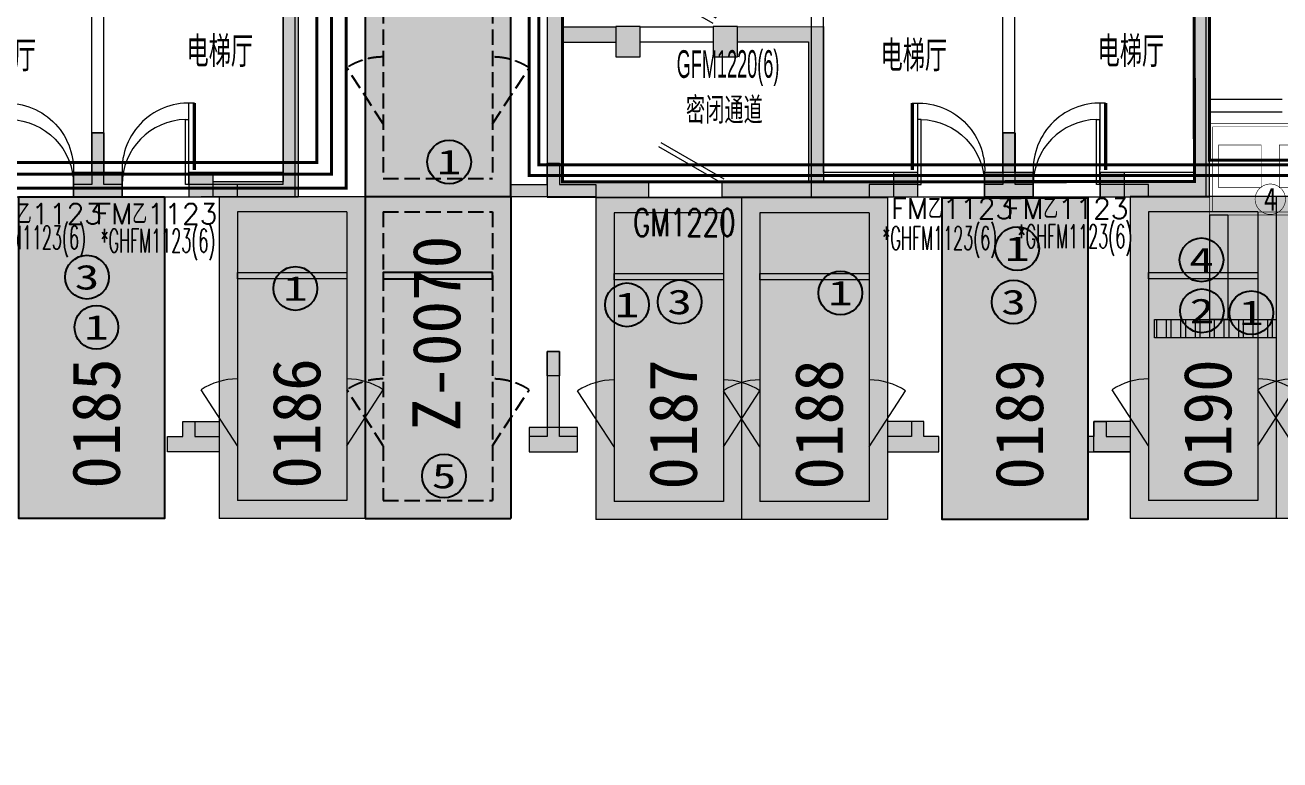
# Model space of a CAD drawing. Extents: x -264757 to 1033689, y 4049843 to 4347093.
# Drawn here: x -52653 to -31994, y 4177037 to 4189133 of the extents above; entities that cross this region are included whole.
import ezdxf
from ezdxf.enums import TextEntityAlignment as Align

# ---------------------------------------------------------------- set-up
doc = ezdxf.new("R2010")
doc.units = 0
doc.header["$LTSCALE"] = 1000
doc.header["$MEASUREMENT"] = 0
doc.linetypes.add('AX-01DK-PB01$1$A-001-车位参照B1$0$A-001-车位参照B1$0$A-001-车位参照B1$0$A-H4-001-基本图形$0$A-001-车位B1$0$DASH', pattern=[0.35, 0.25, -0.1])
doc.linetypes.add('DASH', pattern=[0.35, 0.25, -0.1])
doc.layers.get('0').update_dxf_attribs({"color": 8})
for name, color, linetype, plot in [('AX-01DK-PB01$0$AX-001DK-01-PB01-02$0$A-3-WinF(Text)', 8, 'Continuous', False), ('AX-01DK-PB01$0$AX-03CK-02-PB01$0$AX-03CK-02-PB01$0$WINDOW_TEXT', 8, 'Continuous', False), ('AX-01DK-PB01$0$AX-03CK-02-PB01$0$AX-03CK-02-PB01$0$人防$0$WINDOW_TEXT', 8, 'Continuous', False)]:
    doc.layers.add(name, color=color, linetype=linetype, plot=plot)
for name, color, linetype in [('AX-01DK-PB01$0$AX-03CK-02-PB01$0$AX-03CK-02-PB01$0$PUB_HATCH', 8, 'Continuous'), ('AX-01DK-PB01$0$AX-03CK-02-PB01$0$AX-03CK-02-PB01$0$人防$0$人防$0$A-WIND-IDEN', 8, 'Continuous'), ('PUB_HATCH', 8, 'Continuous'), ('不利因素2-紧邻集水坑、排水沟', 7, 'Continuous'), ('不利因素3-紧邻房间出入口', 7, 'Continuous'), ('不利因素4-紧邻行车坡道', 7, 'Continuous'), ('不利因素5-单面靠墙', 7, 'Continuous'), ('不利因素9-坡道上停车', 7, 'Continuous'), ('不可售车位', 255, 'Continuous'), ('子母车位', 7, 'Continuous'), ('普通车位', 7, 'Continuous')]:
    doc.layers.add(name, color=color, linetype=linetype)
doc.layers.add('无关图层', color=8, linetype='Continuous', lineweight=0)
doc.layers.add('车位归属楼栋范围线', color=7, linetype='Continuous', true_color=0x19e6c7)
doc.styles.add('AX-01DK-PB01$0$AX-001DK-01-PB01-02$0$_TCH_WINDOW', font='SIMPLEX', dxfattribs={"bigfont": 'GBCBIG'})
doc.styles.add('AX-01DK-PB01$0$AX-03CK-02-PB01$0$_TCH_DIM', font='SIMPLEX', dxfattribs={"bigfont": 'GBCBIG'})
doc.styles.add('AX-01DK-PB01$0$AX-03CK-02-PB01$0$AX-03CK-02-PB01$0$_TCH_DIM_T3', font='SIMPLEX', dxfattribs={"width": 0.705882, "bigfont": 'GBCBIG'})
doc.styles.add('AX-01DK-PB01$0$AX-03CK-02-PB01$0$AX-03CK-02-PB01$0$人防$0$_TCH_DIM', font='SIMPLEX', dxfattribs={"bigfont": 'GBCBIG'})
doc.styles.add('AX-01DK-PB01$0$AX-03CK-02-PB01$0$AX-03CK-02-PB01$0$人防$0$人防$0$_TCH_DIM', font='$ GAD E', dxfattribs={"width": 0.7, "bigfont": '$ GAD C'})
doc.styles.add('AX-01DK-PB01$0$Standard', font='gbenor.shx', dxfattribs={"bigfont": 'gbcbig.shx'})
doc.styles.add('AX-ACK-BIANH1$0$黑体', font='simhei.ttf')
doc.styles.add('AX-ACK-P01-WALL$0$黑体', font='simhei.ttf')
doc.styles.add('SX-ACK-PB01-WNC-ALL$0$黑体', font='simhei.ttf')
doc.styles.add('坑编号', font='', dxfattribs={"width": 0.8})
doc.styles.add('黑体', font='simhei.ttf')
doc.styles.get('坑编号').set_extended_font_data('SimSun')

# ---------------------------------------------------------------- blocks, each defined once
blk = doc.blocks.new('SX-ACK-PB01-WNC-ALL$0$20200722.21182536')
at = {"layer": '不利因素3-紧邻房间出入口', "true_color": 0xe4d218}
h = blk.add_hatch(color=52, dxfattribs=at)
h.dxf.hatch_style = 1
edge = h.paths.add_edge_path()
edge.add_arc((360, 360), 360, 0, 360)
at = {"layer": '不利因素3-紧邻房间出入口'}
blk.add_circle((360, 360), 360, dxfattribs=at)
at = {"layer": '不利因素3-紧邻房间出入口', "style": 'SX-ACK-PB01-WNC-ALL$0$黑体', "width": 1.390625}
blk.add_text('3', height=407, dxfattribs=at).set_placement((156, 156), (564, 156), align=Align.FIT)
blk = doc.blocks.new('20200722.21182971')
at = {"layer": '不利因素4-紧邻行车坡道', "true_color": 0x9591ce}
h = blk.add_hatch(color=193, dxfattribs=at)
h.dxf.hatch_style = 1
edge = h.paths.add_edge_path()
edge.add_arc((360, 360), 360, 0, 360)
at = {"layer": '不利因素4-紧邻行车坡道'}
blk.add_circle((360, 360), 360, dxfattribs=at)
at = {"layer": '不利因素4-紧邻行车坡道', "style": '黑体', "width": 1.390625}
blk.add_text('4', height=407, dxfattribs=at).set_placement((156, 156), (564, 156), align=Align.FIT)
blk = doc.blocks.new('SX-ACK-PB01-WNC-ALL$0$20200722.21183209')
at = {"layer": '不利因素5-单面靠墙', "true_color": 0x6d711d}
h = blk.add_hatch(color=66, dxfattribs=at)
h.dxf.hatch_style = 1
edge = h.paths.add_edge_path()
edge.add_arc((360, 360), 360, 0, 360)
at = {"layer": '不利因素5-单面靠墙'}
blk.add_circle((360, 360), 360, dxfattribs=at)
at = {"layer": '不利因素5-单面靠墙', "style": 'SX-ACK-PB01-WNC-ALL$0$黑体', "width": 1.390625}
blk.add_text('5', height=407, dxfattribs=at).set_placement((156, 156), (564, 156), align=Align.FIT)
blk = doc.blocks.new('20200722.21182239')
at = {"layer": '不利因素2-紧邻集水坑、排水沟', "true_color": 0xc46e92}
h = blk.add_hatch(color=233, dxfattribs=at)
h.dxf.hatch_style = 1
edge = h.paths.add_edge_path()
edge.add_arc((360, 360), 360, 0, 360)
at = {"layer": '不利因素2-紧邻集水坑、排水沟'}
blk.add_circle((360, 360), 360, dxfattribs=at)
at = {"layer": '不利因素2-紧邻集水坑、排水沟', "style": '黑体', "width": 1.390625}
blk.add_text('2', height=407, dxfattribs=at).set_placement((156, 156), (564, 156), align=Align.FIT)
blk = doc.blocks.new('销控车位')
at = {"layer": '不可售车位', "true_color": 0x757b8a}
h = blk.add_hatch(color=8, dxfattribs=at)
h.dxf.hatch_style = 1
h.paths.add_polyline_path([(2400, 0), (2400, -5300), (0, -5300), (0, 0)])
at = {"layer": '不可售车位', "color": 8, "true_color": 0x757b8a}
blk.add_lwpolyline([(2400, 0), (2400, -5300), (0, -5300), (0, 0)], close=True, dxfattribs=at)
blk = doc.blocks.new('*U123')
at = {"layer": '无关图层', "const_width": 10}
for points in [[(1000, 0), (-1000, 0), (-1000, 1500), (1000, 1500)], [(950, 50), (-950, 50), (-950, 1450), (950, 1450)], [(-150, 1050), (-850, 1050), (-850, 350), (-150, 350)], [(850, 1050), (150, 1050), (150, 350), (850, 350)]]:
    blk.add_lwpolyline(points, close=True, dxfattribs=at)
blk.add_lwpolyline([(0, 1492, 0.098491), (-96, 1473, 0.098491), (-177, 1419, 0.098491), (-231, 1338, 0.098491), (-250, 1242, 0.098491), (-231, 1146, 0.098491), (-177, 1065, 0.098491), (-96, 1011, 0.098491), (0, 992, 0.098491), (96, 1011, 0.098491), (177, 1065, 0.098491), (231, 1146, 0.098491), (250, 1242, 0.098491), (231, 1338, 0.098491), (177, 1419, 0.098491), (96, 1473, 0.098491)], format="xyb", close=True, dxfattribs=at)
at = {"layer": '无关图层', "style": '坑编号', "width": 0.8}
blk.add_attdef('X', text='', height=380, dxfattribs=at).set_placement((0, 1242), align=Align.MIDDLE_CENTER)
blk = doc.blocks.new('fasdfasdfasdfasdfasdf')
at = {"layer": '不利因素9-坡道上停车', "true_color": 0xe0aa15}
h = blk.add_hatch(color=42, dxfattribs=at)
h.dxf.hatch_style = 1
edge = h.paths.add_edge_path()
edge.add_arc((-119587, 4058555), 720, 0, 360)
at = {"layer": '不利因素9-坡道上停车'}
blk.add_circle((-119587, 4058555), 720, dxfattribs=at)
at = {"layer": '不利因素9-坡道上停车', "style": 'AX-ACK-P01-WALL$0$黑体', "width": 1.390625}
blk.add_text('1', height=815, dxfattribs=at).set_placement((-119994, 4058148), (-119180, 4058148), align=Align.FIT)
blk = doc.blocks.new('AX-01DK-PB01$0$$DorLib2D$00000001')
at = {"layer": '无关图层'}
for p, q in [((0.45, 0.975), (0.5, 0.975)), ((0.45, 0), (0.45, 0.975)), ((0.5, 0), (0.5, 0.975)), ((0.5, 0), (0.45, 0))]:
    blk.add_line(p, q, dxfattribs=at)
at = {"layer": '无关图层', "lineweight": 13}
blk.add_arc((0.475, 0), 0.975, 91.4693, 180, dxfattribs=at)
blk = doc.blocks.new('AX-01DK-PB01$0$AX-03CK-02-PB01$0$AX-03CK-02-PB01$0$人防$0$人防$0$$DorLib2D$00000191')
at = {"layer": '无关图层'}
blk.add_line((-0.5, 0.15), (0.366, 0.65), dxfattribs=at)
at = {"layer": '无关图层', "const_width": 0.05}
blk.add_lwpolyline([(-0.55, 0.237), (0.316, 0.737)], dxfattribs=at)
blk = doc.blocks.new('AX-01DK-PB01$0$AX-03CK-02-PB01$0$AX-03CK-02-PB01$0$人防$0$$DorLib2D$00000181')
at = {"layer": '无关图层'}
for p, q in [((-0.533, 0.141), (0.333, 0.641)), ((-0.5, 0.083), (0.366, 0.583))]:
    blk.add_line(p, q, dxfattribs=at)
blk = doc.blocks.new('AX-01DK-PB01$0$AX-03CK-02-PB01$0$AX-03CK-02-PB01$0$$U_DORLIB2D$00000009')
at = {"layer": '无关图层'}
blk.add_line((0.5, 0.219), (0.5, 1.213), dxfattribs=at)
at = {"layer": '无关图层', "const_width": 0.05}
blk.add_lwpolyline([(0.583, 0.219), (0.583, 1.219)], dxfattribs=at)
at = {"layer": '无关图层'}
blk.add_arc((0.5, 0.219), 1.001, 85.224, 182.3859, dxfattribs=at)
blk = doc.blocks.new('_FZH')
blk.add_lwpolyline([(-0.5, -0.5), (0.5, -0.5), (0.5, 0.5), (-0.5, 0.5)], close=True)
at = {"layer": 'PUB_HATCH'}
blk.add_solid([(-0.5, -0.5), (0.5, -0.5), (-0.5, 0.5), (0.5, 0.5)], dxfattribs=at)
blk = doc.blocks.new('A$C7e5eb487')
at = {"layer": '普通车位', "true_color": 0xf18f8e}
h = blk.add_hatch(color=11, dxfattribs=at)
h.dxf.hatch_style = 1
h.paths.add_polyline_path([(2400, 0), (2400, -5300), (0, -5300), (0, 0)])
blk = doc.blocks.new('A$C741380cb')
at = {"layer": '子母车位', "true_color": 0x0617f9}
h = blk.add_hatch(color=5, dxfattribs=at)
h.dxf.hatch_style = 1
h.paths.add_polyline_path([(2400, 0), (2400, -10400), (0, -10400), (0, 0)])

msp = doc.modelspace()

# ---------------------------------------------------------------- hatches: boundary and pattern name
at = {"layer": 'AX-01DK-PB01$0$AX-03CK-02-PB01$0$AX-03CK-02-PB01$0$PUB_HATCH'}
for points in [[(-48156.6, 4194358), (-48406.6, 4194608), (-48406.6, 4186558.3), (-48156.6, 4186308.4)], [(-33156.4, 4194358), (-33406.4, 4194608), (-33406.4, 4186558.3), (-33156.4, 4186308.4)], [(-44056.7, 4194358), (-44056.7, 4188978.5), (-43931.8, 4188978.6), (-43806.7, 4189103.6), (-43806.7, 4194358)], [(-42925.7, 4188854.5), (-42925.7, 4189104.5), (-43806.7, 4189103.6), (-43931.8, 4188978.6), (-43806.8, 4188853.6)], [(-42525.7, 4189104), (-42525.7, 4188980.3), (-42525.5, 4188854.9), (-42525.4, 4188854.9)], [(-40925.7, 4189106.5), (-40925.7, 4188856.5), (-39756.8, 4188857.7), (-39506.8, 4189108)], [(-39506.8, 4189108), (-39756.8, 4188857.7), (-39756.8, 4186557.4), (-39631.8, 4186474.1), (-39506.8, 4186557.5)], [(-43931.8, 4188978.6), (-44056.8, 4188978.5), (-44056.8, 4186300.6), (-43806.8, 4186550.8), (-43806.8, 4188853.6)], [(-42525.7, 4188980.3), (-42525.7, 4188854.9), (-42525.5, 4188854.9)], [(-51857, 4186307.8), (-51056.5, 4186308), (-51056.6, 4186708), (-51857, 4186707.8)], [(-49956.6, 4186707.8), (-49731.6, 4186707.9), (-49731.6, 4186708.1), (-49956.6, 4186708.1)], [(-49731.5, 4186308.5), (-49956.5, 4186308.4), (-49956.6, 4186707.8), (-49956.5, 4186308.1), (-49731.5, 4186308.1)], [(-36856, 4186307.8), (-36055.6, 4186308), (-36055.7, 4186708), (-36856.1, 4186707.8)], [(-34955.7, 4186707.8), (-34730.7, 4186707.9), (-34730.7, 4186708.1), (-34955.7, 4186708.1)], [(-34730.6, 4186308.5), (-34955.6, 4186308.4), (-34955.7, 4186707.8), (-34955.6, 4186308.1), (-34730.6, 4186308.1)], [(-49556.9, 4186558.2), (-49556.9, 4186308.5), (-49731.5, 4186308.5), (-49731.5, 4186308.1), (-48156.6, 4186308.4), (-48406.6, 4186558.3)], [(-44056.8, 4186300.6), (-42381.9, 4186302.3), (-42382.2, 4186552.3), (-43806.8, 4186550.8)], [(-40431.4, 4186554.2), (-41182.2, 4186553.5), (-41181.9, 4186303.5), (-40431.1, 4186304.2)], [(-40431.3, 4186557.4), (-40431.2, 4186307.4), (-39631.8, 4186307.5), (-39631.8, 4186474.1), (-39756.8, 4186557.4)], [(-38180.8, 4186308), (-38356.1, 4186308), (-38356.1, 4186557.6), (-39506.8, 4186557.5), (-39631.8, 4186474.1), (-39631.8, 4186307.5), (-38180.8, 4186307.7)], [(-34555.7, 4186558.2), (-34555.6, 4186308.5), (-34730.6, 4186308.5), (-34730.6, 4186308.1), (-33156.4, 4186308.4), (-33406.4, 4186558.3)], [(-37956, 4186307.7), (-37956.1, 4186308), (-38180.8, 4186308), (-38180.8, 4186307.7)]]:
    msp.add_hatch(color=256, dxfattribs=at).paths.add_polyline_path(points)
at = {"layer": '无关图层'}
h = msp.add_hatch(color=256, dxfattribs=at)
h.dxf.hatch_style = 1
h.paths.add_polyline_path([(-49156.4, 4186508), (-51356.4, 4186508), (-51356.4, 4187358), (-51556.4, 4187358), (-51556.4, 4186508), (-53756.4, 4186508), (-53756.4, 4186308), (-49156.4, 4186308)])
h.paths.add_polyline_path([(-51856.4, 4186308), (-52956.4, 4186308), (-52956.4, 4186508), (-51856.4, 4186508)])
h.paths.add_polyline_path([(-49956.6, 4186308), (-51056.4, 4186308), (-51056.4, 4186508), (-49956.6, 4186508)], flags=17)
for points in [[(-51856.6, 4186708), (-51556.4, 4186708), (-51556.4, 4187358), (-51356.4, 4187358), (-51356.4, 4186708), (-51056.4, 4186708), (-51056.4, 4186308), (-51856.6, 4186308)], [(-36855.9, 4186708), (-36555.7, 4186708), (-36555.7, 4187358), (-36355.7, 4187358), (-36355.7, 4186708), (-36055.7, 4186708), (-36055.7, 4186308), (-36855.9, 4186308)], [(-44656.4, 4186508), (-44056.4, 4186508), (-44056.4, 4186858), (-43856.4, 4186858), (-43856.4, 4186508), (-43256.4, 4186508), (-43256.4, 4186308), (-44656.4, 4186308)], [(-49156.4, 4186508.5), (-49956.6, 4186509), (-49956.6, 4186308), (-49156.4, 4186307.4)], [(-37955.5, 4186509), (-38755.7, 4186509.5), (-38755.7, 4186308.5), (-37955.5, 4186308)], [(-34155.7, 4186508.5), (-34955.9, 4186509), (-34955.9, 4186308), (-34155.7, 4186307.4)], [(-43856, 4183758), (-43856.4, 4183358), (-44057.4, 4183358), (-44057.1, 4183758)], [(-50056, 4182607.9), (-49456, 4182607.9), (-49456, 4182107.9), (-50306.4, 4182107.9), (-50306.4, 4182358), (-50056, 4182357.9)], [(-43556.8, 4182509), (-44357, 4182509), (-44356.8, 4182108), (-43556.8, 4182109)], [(-37856.9, 4182609.5), (-38456.8, 4182609), (-38456.6, 4182108), (-37607.1, 4182108.7), (-37607.2, 4182358), (-37856.8, 4182359)], [(-34456.8, 4182609), (-35057.1, 4182609), (-35057.1, 4182359), (-35157.1, 4182357.9), (-35157.1, 4182109.1), (-34456.8, 4182108)]]:
    msp.add_hatch(color=256, dxfattribs=at).paths.add_polyline_path(points)
h = msp.add_hatch(color=256, dxfattribs=at)
h.dxf.hatch_style = 1
h.paths.add_polyline_path([(-34155.7, 4186508), (-36355.7, 4186508), (-36355.7, 4187358), (-36555.7, 4187358), (-36555.7, 4186508), (-38755.7, 4186508), (-38755.7, 4186308), (-34155.7, 4186308)])
h.paths.add_polyline_path([(-36855.7, 4186308), (-37955.7, 4186308), (-37955.7, 4186508), (-36855.7, 4186508)])
h.paths.add_polyline_path([(-34955.9, 4186308), (-36055.7, 4186308), (-36055.7, 4186508), (-34955.9, 4186508)], flags=17)
h = msp.add_hatch(dxfattribs=at)
h.set_pattern_fill('ANSI32', color=256, scale=50, angle=-135)
h.set_pattern_definition([(270, (572006.75, 4737744.96), (238.125, -2e-13), []), (270, (571927.38, 4737665.58), (238.125, -2e-13), [])])
h.paths.add_polyline_path([(-32056.9, 4183985.6), (-34056.9, 4183985.7), (-34056.9, 4184285.6), (-32056.9, 4184285.6)])
h = msp.add_hatch(color=256, dxfattribs=at)
h.dxf.hatch_style = 1
h.paths.add_polyline_path([(-43556.8, 4182358), (-43856.8, 4182358), (-43856.8, 4183758), (-44056.8, 4183758), (-44056.8, 4182358), (-44356.8, 4182358), (-44356.8, 4182108), (-43556.8, 4182108)])
h = msp.add_hatch(color=256, dxfattribs=at)
h.dxf.hatch_style = 1
h.paths.add_polyline_path([(-50306.4, 4182108), (-50306.4, 4182358), (-50056.4, 4182358), (-50056.4, 4182608), (-49856.4, 4182608), (-49856.4, 4182358), (-49456.4, 4182358), (-49456.4, 4182108), (-49856.4, 4182108)])
h = msp.add_hatch(color=256, dxfattribs=at)
h.dxf.hatch_style = 1
h.paths.add_polyline_path([(-37607.1, 4182108), (-37607.2, 4182359), (-37857.2, 4182359), (-37857.1, 4182608), (-38057.1, 4182608), (-38057.1, 4182359), (-38457.1, 4182359), (-38457.1, 4182108), (-38057.1, 4182108)])
h = msp.add_hatch(color=256, dxfattribs=at)
h.dxf.hatch_style = 1
h.paths.add_polyline_path([(-35057.5, 4182109), (-35057.1, 4182308), (-35057.1, 4182608), (-34857.1, 4182608), (-34857.1, 4182358), (-34457.1, 4182358), (-34457.1, 4182108), (-34857.1, 4182108)])

# ---------------------------------------------------------------- linework, layer by layer
at = {"layer": '子母车位', "color": 8, "linetype": 'AX-01DK-PB01$1$A-001-车位参照B1$0$A-001-车位参照B1$0$A-001-车位参照B1$0$A-H4-001-基本图形$0$A-001-车位B1$0$DASH'}
for p, q in [((-46756.7, 4191158.6, 0), (-46756.7, 4186608.6, 0)), ((-44956.7, 4191158.6, 0), (-44956.7, 4186608.6, 0)), ((-46756.7, 4186608.6, 0), (-44956.7, 4186608.6, 0)), ((-46756.6, 4186058.6), (-44956.6, 4186058.6)), ((-46756.6, 4186058.6), (-46756.6, 4181308.6, 0)), ((-44956.6, 4186058.6), (-44956.6, 4181308.6, 0)), ((-46756.6, 4181308.6, 0), (-44956.6, 4181308.6, 0))]:
    msp.add_line(p, q, dxfattribs=at)
at = {"layer": '子母车位', "color": 83}
for p, q in [((-47056.6, 4186308.6), (-47056.6, 4181008.6, 0)), ((-47056.6, 4186308.6), (-44656.6, 4186308.6)), ((-44656.6, 4186308.6), (-44656.6, 4181008.6, 0)), ((-47056.6, 4181008.6, 0), (-44656.6, 4181008.6, 0))]:
    msp.add_line(p, q, dxfattribs=at)
at = {"layer": '子母车位', "color": 83, "elevation": 0}
msp.add_lwpolyline([(-44656.7, 4191408.6), (-47056.7, 4191408.6), (-47056.6, 4186308.6), (-44656.6, 4186308.6)], close=True, dxfattribs=at)
at = {"layer": '子母车位', "linetype": 'AX-01DK-PB01$1$A-001-车位参照B1$0$A-001-车位参照B1$0$A-001-车位参照B1$0$A-H4-001-基本图形$0$A-001-车位B1$0$DASH', "elevation": 0}
for points in [[(-46756.7, 4187508.6), (-47356.7, 4188430.6)], [(-44956.7, 4187508.6), (-44356.7, 4188430.6)], [(-46756.6, 4182208.6), (-47356.6, 4183130.6)], [(-44956.6, 4182208.6), (-44356.6, 4183130.6)]]:
    msp.add_lwpolyline(points, dxfattribs=at)
at = {"layer": '子母车位', "elevation": 0}
msp.add_lwpolyline([(-44956.6, 4185058.6), (-46756.6, 4185058.6), (-46756.6, 4184958.6), (-44956.6, 4184958.6)], close=True, dxfattribs=at)
at = {"layer": '子母车位', "linetype": 'AX-01DK-PB01$1$A-001-车位参照B1$0$A-001-车位参照B1$0$A-001-车位参照B1$0$A-H4-001-基本图形$0$A-001-车位B1$0$DASH'}
for centre, start, end in [((-46756.7, 4187508.6, 0), 90, 123.05573), ((-44956.7, 4187508.6, 0), 56.94427, 90), ((-46756.6, 4182208.6), 90, 123.05573), ((-44956.6, 4182208.6), 56.94427, 90)]:
    msp.add_arc(centre, 1100, start, end, dxfattribs=at)
at = {"layer": '无关图层'}
for p, q in [((-48406.6, 4194608), (-48406.6, 4186558.3)), ((-33406.4, 4194608), (-33406.4, 4186558.3)), ((-48156.6, 4194358), (-48156.6, 4186308.4)), ((-44056.7, 4194358), (-44056.7, 4188978.5)), ((-43806.7, 4194358), (-43806.7, 4189103.6)), ((-33156.4, 4194358), (-33156.4, 4186308.4)), ((-48406.6, 4186508), (-48406.6, 4190708)), ((-48206.6, 4186308), (-48206.6, 4190708)), ((-48206.4, 4186308), (-48206.4, 4190808)), ((-39706.8, 4186308), (-39706.8, 4190708)), ((-33206.6, 4186308), (-33206.6, 4190808)), ((-51556.3, 4186708), (-51556.3, 4190608)), ((-51356.3, 4186708), (-51356.3, 4190608)), ((-48406.4, 4186708), (-48406.4, 4190608)), ((-39506.8, 4186708), (-39506.8, 4190608)), ((-36556.4, 4186708), (-36556.4, 4190608)), ((-36356.4, 4186708), (-36356.4, 4190608)), ((-33406.6, 4186708), (-33406.6, 4190608)), ((-43806.7, 4189103.6), (-42925.7, 4189104.5)), ((-42525.7, 4189104.9), (-41325.7, 4189106.1)), ((-42525.4, 4188854.9), (-42525.7, 4189104)), ((-41325.7, 4189106.1), (-41325.7, 4188856.1)), ((-40925.7, 4189106.5), (-39506.8, 4189108)), ((-39506.8, 4189108), (-39506.8, 4186557.5)), ((-44056.7, 4188978.5), (-44056.8, 4188978.5)), ((-44056.8, 4188978.5), (-44056.8, 4186300.6)), ((-43806.8, 4188853.6), (-42925.7, 4188854.5)), ((-43806.8, 4188853.6), (-43806.8, 4186550.8)), ((-42525.7, 4188854.9), (-42525.5, 4188854.9)), ((-42525.5, 4188854.9), (-42525.4, 4188854.9)), ((-42525.4, 4188854.9), (-41325.4, 4188856.1)), ((-40925.7, 4188856.5), (-39756.8, 4188857.7)), ((-39756.8, 4188857.7), (-39756.8, 4186557.4)), ((-31955.1, 4187907.5), (-33154.5, 4187907.5)), ((-33154.5, 4187907.5), (-33154.5, 4187707.5)), ((-33154.5, 4187707.5), (-31955.1, 4187707.5)), ((-51056.6, 4186708), (-51857, 4186707.8)), ((-51857, 4186707.8), (-51857, 4186307.8)), ((-51556.3, 4186708), (-51856.2, 4186708)), ((-51856.2, 4186708), (-51856.2, 4186308)), ((-51056.5, 4186708), (-51356.3, 4186708)), ((-51056.5, 4186308), (-51056.6, 4186708)), ((-51056.5, 4186308), (-51056.5, 4186708)), ((-49731.6, 4186708.1), (-49956.6, 4186708.1)), ((-49956.6, 4186708.1), (-49956.6, 4186707.8)), ((-49956.6, 4186707.8), (-49956.5, 4186308.1)), ((-48406.4, 4186708), (-49956.5, 4186708)), ((-49956.5, 4186708), (-49956.5, 4186308)), ((-49731.6, 4186707.9), (-49731.6, 4186708.1)), ((-37956.4, 4186708), (-39506.8, 4186708)), ((-37956.4, 4186308), (-37956.4, 4186708)), ((-37956, 4186307.7), (-37956.1, 4186707.7)), ((-36556.4, 4186708), (-36856.4, 4186708)), ((-36856.4, 4186708), (-36856.4, 4186308)), ((-36055.7, 4186708), (-36856.1, 4186707.8)), ((-36856.1, 4186707.8), (-36856, 4186307.8)), ((-36056.6, 4186708), (-36356.4, 4186708)), ((-36056.6, 4186308), (-36056.6, 4186708)), ((-36055.6, 4186308), (-36055.7, 4186708)), ((-33406.6, 4186708), (-34956.6, 4186708)), ((-34956.6, 4186708), (-34956.6, 4186308)), ((-34730.7, 4186708.1), (-34955.7, 4186708.1)), ((-34955.7, 4186708.1), (-34955.7, 4186707.8)), ((-34955.7, 4186707.8), (-34955.6, 4186308.1)), ((-34730.7, 4186707.9), (-34730.7, 4186708.1)), ((-49556.9, 4186558.2), (-48406.6, 4186558.3)), ((-48406.6, 4186508), (-49556.9, 4186508)), ((-42382.2, 4186552.3), (-43806.8, 4186550.8)), ((-42382.2, 4186552.3), (-41182.2, 4186553.5)), ((-42381.9, 4186302.3), (-42382.2, 4186552.3)), ((-40431.4, 4186554.2), (-41182.2, 4186553.5)), ((-41182.2, 4186553.5), (-41181.9, 4186303.5)), ((-40431.3, 4186557.4), (-39756.8, 4186557.4)), ((-39506.8, 4186557.5), (-38356.1, 4186557.6)), ((-34555.7, 4186558.2), (-33406.4, 4186558.3)), ((-52957, 4186307.7), (-51857, 4186307.8)), ((-51857, 4186307.8), (-51056.5, 4186308)), ((-51856.2, 4186308), (-51456.3, 4186308)), ((-51456.3, 4186308), (-51056.5, 4186308)), ((-51056.5, 4186308), (-49956.5, 4186308.1)), ((-49956.5, 4186308.1), (-49731.5, 4186308.1)), ((-49956.5, 4186308), (-48206.4, 4186308)), ((-48206.6, 4186308), (-49756.7, 4186308)), ((-49731.5, 4186308.1), (-48156.6, 4186308.4)), ((-49456.6, 4186308), (-49456.6, 4181008, 0)), ((-47056.6, 4186308), (-49456.6, 4186308)), ((-47056.6, 4186308), (-47056.6, 4181008, 0)), ((-44056.8, 4186300.6), (-42381.9, 4186302.3)), ((-43256.6, 4186291.9), (-43256.6, 4180991.9, 0)), ((-40856.6, 4186291.9), (-43256.6, 4186291.9)), ((-42381.9, 4186302.3), (-41181.9, 4186303.5)), ((-41181.9, 4186303.5), (-40431.1, 4186304.2)), ((-40856.6, 4186291.9), (-40856.6, 4180991.9, 0)), ((-40856.6, 4186291.9), (-40856.6, 4180991.9, 0)), ((-38456.6, 4186291.9), (-40856.6, 4186291.9)), ((-40431.2, 4186307.4), (-39631.8, 4186307.5)), ((-39706.8, 4186308), (-37956.4, 4186308)), ((-39631.8, 4186307.5), (-38180.8, 4186307.7)), ((-38456.6, 4186291.9), (-38456.6, 4180991.9, 0)), ((-38180.8, 4186307.7), (-37956, 4186307.7)), ((-37956, 4186307.7), (-36856, 4186307.8)), ((-36856.4, 4186308), (-36456.4, 4186308)), ((-36856, 4186307.8), (-36055.6, 4186308)), ((-36456.4, 4186308), (-36056.6, 4186308)), ((-36055.6, 4186308), (-34955.6, 4186308.1)), ((-34956.6, 4186308), (-33206.6, 4186308)), ((-34955.6, 4186308.1), (-34730.6, 4186308.1)), ((-34730.6, 4186308.1), (-33156.4, 4186308.4)), ((-34457, 4186308.6), (-34457, 4181008.6, 0)), ((-32057, 4186308.6), (-34457, 4186308.6)), ((-32057, 4186308.6), (-32057, 4181008.6, 0)), ((-29657, 4186308.6), (-32057, 4186308.6)), ((-32057, 4186308.6), (-32057, 4181008.6, 0)), ((-47356.6, 4186058), (-49156.6, 4186058)), ((-49156.6, 4186058), (-49156.6, 4181308, 0)), ((-47356.6, 4186058), (-47356.6, 4181308, 0)), ((-41156.6, 4186041.9), (-42956.6, 4186041.9)), ((-42956.6, 4186041.9), (-42956.6, 4181291.9, 0)), ((-41156.6, 4186041.9), (-41156.6, 4181291.9, 0)), ((-38756.6, 4186041.9), (-40556.6, 4186041.9)), ((-40556.6, 4186041.9), (-40556.6, 4181291.9, 0)), ((-38756.6, 4186041.9), (-38756.6, 4181291.9, 0)), ((-32357, 4186058.6), (-34157, 4186058.6)), ((-34157, 4186058.6), (-34157, 4181308.6, 0)), ((-32357, 4186058.6), (-32357, 4181308.6, 0)), ((-49156.6, 4185058), (-47356.6, 4185058)), ((-49156.6, 4184958), (-49156.6, 4185058)), ((-47356.6, 4184958), (-49156.6, 4184958)), ((-47356.6, 4185058), (-47356.6, 4184958)), ((-42956.6, 4185041.9), (-41156.6, 4185041.9)), ((-42956.6, 4184941.9), (-42956.6, 4185041.9)), ((-41156.6, 4184941.9), (-42956.6, 4184941.9)), ((-41156.6, 4185041.9), (-41156.6, 4184941.9)), ((-40556.6, 4185041.9), (-38756.6, 4185041.9)), ((-40556.6, 4184941.9), (-40556.6, 4185041.9)), ((-38756.6, 4184941.9), (-40556.6, 4184941.9)), ((-38756.6, 4185041.9), (-38756.6, 4184941.9)), ((-34157, 4185058.6), (-32357, 4185058.6)), ((-34157, 4184958.6), (-34157, 4185058.6)), ((-32357, 4184958.6), (-34157, 4184958.6)), ((-32357, 4185058.6), (-32357, 4184958.6)), ((-49156.6, 4182208), (-49756.6, 4183129.9)), ((-47356.6, 4182208), (-46756.6, 4183129.9)), ((-42956.6, 4182191.9), (-43556.6, 4183113.9)), ((-41156.6, 4182191.9), (-40556.6, 4183113.9)), ((-40556.6, 4182191.9), (-41156.6, 4183113.9)), ((-38756.6, 4182191.9), (-38156.6, 4183113.9)), ((-34157, 4182208.6), (-34757, 4183130.6)), ((-31757, 4182208.6), (-32357, 4183130.6)), ((-32357, 4182208.6), (-31757, 4183130.6)), ((-47356.6, 4181308, 0), (-49156.6, 4181308, 0)), ((-41156.6, 4181291.9, 0), (-42956.6, 4181291.9, 0)), ((-38756.6, 4181291.9, 0), (-40556.6, 4181291.9, 0)), ((-32357, 4181308.6, 0), (-34157, 4181308.6, 0)), ((-47056.6, 4181008, 0), (-49456.6, 4181008, 0)), ((-40856.6, 4180991.9, 0), (-43256.6, 4180991.9, 0)), ((-38456.6, 4180991.9, 0), (-40856.6, 4180991.9, 0)), ((-32057, 4181008.6, 0), (-34457, 4181008.6, 0)), ((-29657, 4181008.6, 0), (-32057, 4181008.6, 0))]:
    msp.add_line(p, q, dxfattribs=at)
for points in [[(-51056.4, 4186508), (-51356.4, 4186508), (-51356.4, 4187358), (-51556.4, 4187358), (-51556.4, 4186508), (-51856.6, 4186508), (-51856.6, 4186308), (-51056.4, 4186308)], [(-51856.6, 4186708), (-51556.4, 4186708), (-51556.4, 4187358), (-51356.4, 4187358), (-51356.4, 4186708), (-51056.4, 4186708), (-51056.4, 4186308), (-51856.6, 4186308)], [(-36055.7, 4186508), (-36355.7, 4186508), (-36355.7, 4187358), (-36555.7, 4187358), (-36555.7, 4186508), (-36855.9, 4186508), (-36855.9, 4186308), (-36055.7, 4186308)], [(-36855.9, 4186708), (-36555.7, 4186708), (-36555.7, 4187358), (-36355.7, 4187358), (-36355.7, 4186708), (-36055.7, 4186708), (-36055.7, 4186308), (-36855.9, 4186308)], [(-44656.4, 4186508), (-44056.4, 4186508), (-44056.4, 4186858), (-43856.4, 4186858), (-43856.4, 4186508), (-43256.4, 4186508), (-43256.4, 4186308), (-44656.4, 4186308)], [(-49156.4, 4186508.5), (-49956.6, 4186509), (-49956.6, 4186308), (-49156.4, 4186307.4)], [(-37955.5, 4186509), (-38755.7, 4186509.5), (-38755.7, 4186308.5), (-37955.5, 4186308)], [(-34155.7, 4186508.5), (-34955.9, 4186509), (-34955.9, 4186308), (-34155.7, 4186307.4)], [(-43556.8, 4182358), (-43856.8, 4182358), (-43856.8, 4183758), (-44056.8, 4183758), (-44056.8, 4182358), (-44356.8, 4182358), (-44356.8, 4182108), (-43556.8, 4182108)], [(-43856, 4183758), (-43856.4, 4183358), (-44057.4, 4183358), (-44057.1, 4183758)], [(-50306.4, 4182108), (-50306.4, 4182358), (-50056.4, 4182358), (-50056.4, 4182608), (-49856.4, 4182608), (-49856.4, 4182358), (-49456.4, 4182358), (-49456.4, 4182108), (-49856.4, 4182108)], [(-50056, 4182607.9), (-49456, 4182607.9), (-49456, 4182107.9), (-50306.4, 4182107.9), (-50306.4, 4182358), (-50056, 4182357.9)], [(-43556.8, 4182509), (-44357, 4182509), (-44356.8, 4182108), (-43556.8, 4182109)], [(-37607.1, 4182108), (-37607.2, 4182359), (-37857.2, 4182359), (-37857.1, 4182608), (-38057.1, 4182608), (-38057.1, 4182359), (-38457.1, 4182359), (-38457.1, 4182108), (-38057.1, 4182108)], [(-37856.9, 4182609.5), (-38456.8, 4182609), (-38456.6, 4182108), (-37607.1, 4182108.7), (-37607.2, 4182358), (-37856.8, 4182359)], [(-34456.8, 4182609), (-35057.1, 4182609), (-35057.1, 4182359), (-35157.1, 4182357.9), (-35157.1, 4182109.1), (-34456.8, 4182108)], [(-35057.5, 4182109), (-35057.1, 4182308), (-35057.1, 4182608), (-34857.1, 4182608), (-34857.1, 4182358), (-34457.1, 4182358), (-34457.1, 4182108), (-34857.1, 4182108)]]:
    msp.add_lwpolyline(points, close=True, dxfattribs=at)
for points in [[(-33149, 4184285.6), (-33149, 4186008.4), (-32849, 4186008.4), (-32849, 4184285.6), (-33149, 4184285.6)], [(-33149, 4184285.6), (-33149, 4186008.4), (-32849, 4186008.4), (-32849, 4184285.6), (-33149, 4184285.6)], [(-32056.9, 4183985.6), (-34056.9, 4183985.6), (-34056.9, 4184285.6), (-32056.9, 4184285.6), (-32056.9, 4183985.6)], [(-32056.9, 4183985.6), (-34056.9, 4183985.6), (-34056.9, 4184285.6), (-32056.9, 4184285.6), (-32056.9, 4183985.6)]]:
    msp.add_lwpolyline(points, dxfattribs=at)
for centre, major_axis, start_param, end_param in [((-49156.6, 4182208, 0), (1007.8, 440.8), 1.1584848, 1.7354161), ((-47356.6, 4182208, 0), (341.3, 1045.7), -0.2614274, 0.315504), ((-42956.6, 4182191.9, 0), (1007.8, 440.8), 1.1584848, 1.7354161), ((-41156.6, 4182191.9, 0), (341.3, 1045.7), -0.2614274, 0.315504), ((-40556.6, 4182191.9, 0), (1007.8, 440.8), 1.1584848, 1.7354161), ((-38756.6, 4182191.9, 0), (341.3, 1045.7), -0.2614274, 0.315504), ((-34157, 4182208.6, 0), (1007.8, 440.8), 1.1584848, 1.7354161), ((-31757, 4182208.6, 0), (1007.2, 442.2), 1.1571308, 1.7340622), ((-32357, 4182208.6, 0), (341.3, 1045.7), -0.2614114, 0.31552)]:
    msp.add_ellipse(centre, major_axis=major_axis, ratio=1, start_param=start_param, end_param=end_param, dxfattribs=at)
at = {"layer": '车位归属楼栋范围线', "linetype": 'DASH', "ltscale": 5, "const_width": 50}
for points in [[(-89059.6, 4221559.2), (-89059.6, 4170077), (-79712.9, 4170077), (-79712.9, 4170377.6), (-73439.8, 4170377.6), (-73439.8, 4169128), (-33779.6, 4169128.3), (-33779.6, 4175753.5), (-29378.4, 4175753.5), (-29378.4, 4186909.9), (-33152.6, 4186909.9), (-33152.6, 4194358), (-31806.4, 4194358), (-31806.4, 4195803.4), (-32656.4, 4195803.4), (-32656.4, 4204358), (-28828.7, 4204358), (-28828.7, 4215897.7)], [(-33283.3, 4146883.7), (-33283.3, 4175514.4), (-29137.4, 4175514.4), (-29137.4, 4186656.6), (-44355, 4186656.6), (-44355, 4191625.1), (-47611.1, 4191625.1), (-47611.1, 4186680.1), (-55404.2, 4186680.1), (-55404.2, 4191908), (-58670.9, 4191908), (-58670.9, 4186858), (-70304.1, 4186858), (-70303.6, 4191907.5), (-77719.4, 4191908.3), (-77719.4, 4186558.3), (-88759.6, 4186558.3), (-88759.6, 4169777), (-77533.6, 4169777), (-77534.3, 4165409), (-76833.6, 4165408), (-76833.1, 4158725), (-81133.4, 4158725), (-81133.4, 4140728.4)]]:
    msp.add_lwpolyline(points, dxfattribs=at)
at = {"layer": '车位归属楼栋范围线', "linetype": 'DASH', "ltscale": 5}
for points in [[(-54403.6, 4209762.5, 50, 50, 0), (-54403.6, 4198483.2, 50, 50, 0), (-43556.8, 4198483.2, 50, 50, 0), (-43556.8, 4194358, 50, 50, 0), (-40014.6, 4194357.9, 50, 50, 0), (-40014.6, 4198555.1, 50, 50, 0), (-32907.2, 4198555.1, 50, 50, 0), (-32907.2, 4195558.9, 50, 50, 0), (-32056.7, 4195553.4, 50, 50, 0), (-32056.7, 4194608.9, 50, 50, 0), (-33407.4, 4194608.9, 50, 50, 0), (-33402.5, 4186557.1, 50, 50, 0), (-43807.3, 4186550.8, 50, 50, 0), (-43807.3, 4191984.3, 50, 50, 0), (-47850.4, 4191984.3, 50, 50, 0), (-47850.4, 4186872.2, 50, 50, 0), (-52924.8, 4186872.2, 50, 50, 0), (-52924.8, 4180383.2, 50, 50, 0), (-57617, 4180383.2, 50, 50, 0), (-57617, 4169738.6, 50, 50, 0)], [(-28841.2, 4186832.9, 50, 50, 0), (-44194.6, 4186833, 50, 50, 0), (-44194.6, 4191791, 50, 50, 0), (-47369.4, 4191791, 50, 50, 0), (-47369.4, 4186449.2, 50, 50, 0), (-53135, 4186449.2, 50, 50, 0), (-53135, 4180650.9, 50, 50, 0), (-57782.9, 4180650.9, 50, 50, 0), (-57782.9, 4170006.4, 50, 50, 0), (-51309.6, 4170006.4, 50, 50, 0), (-51309.6, 4169315.9, 50, 50, 0), (-33461.6, 4169315.9, 50, 50, 0), (-33461.6, 4162371.5, 50, 50, 0), (-39585.2, 4162371.5, 50, 50, 0), (-39585.2, 4157757, 50, 50, 0), (-51808.9, 4157757, 50, 50, 0), (-51808.9, 4162408.9, 50, 50, 0), (-55255.5, 4162408.9, 50, 50, 0), (-55255.5, 4157719.8, 50, 50, 0), (-57078.6, 4157719.8, 50, 50, 0), (-57078.6, 4151207.2, 50, 50, 0), (-58122.7, 4151207.2, 50, 50, 0), (-58122.7, 4139809.2, 50, 50, 0)]]:
    msp.add_lwpolyline(points, format="xyseb", dxfattribs=at)

# ---------------------------------------------------------------- block references
at = {"layer": '不利因素2-紧邻集水坑、排水沟'}
msp.add_blockref('20200722.21182239', (-33638.6, 4184068.8, 0), dxfattribs=at)
at = {"layer": '不利因素3-紧邻房间出入口'}
for p in [(-51994.3, 4184623.7, 0), (-42237.7, 4184217, 0), (-36739.5, 4184214.4, 0)]:
    msp.add_blockref('SX-ACK-PB01-WNC-ALL$0$20200722.21182536', p, dxfattribs=at)
at = {"layer": '不利因素4-紧邻行车坡道'}
msp.add_blockref('20200722.21182971', (-33645.5, 4184908.2, 0), dxfattribs=at)
at = {"layer": '不利因素5-单面靠墙'}
msp.add_blockref('SX-ACK-PB01-WNC-ALL$0$20200722.21183209', (-46115.8, 4181351.3, 0), dxfattribs=at)
at = {"layer": '不可售车位'}
for p in [(-52756.6, 4186308, 0), (-37556.8, 4186291.7, 0)]:
    msp.add_blockref('销控车位', p, dxfattribs=at)
at = {"layer": '子母车位', "rotation": 180.0000000000001}
msp.add_blockref('A$C741380cb', (-44656.6, 4181008.6, 0), dxfattribs=at)
at = {"layer": '无关图层'}
ref = msp.add_blockref('AX-01DK-PB01$0$AX-03CK-02-PB01$0$AX-03CK-02-PB01$0$人防$0$人防$0$$DorLib2D$00000191', (-41925.5, 4188980.5), dxfattribs=dict(at, xscale=-1200, yscale=1200, zscale=250, rotation=0.05775174527983278))
ref.add_attrib('A', 'GFM1220(6)', (-41924.8, 4188264.2), dxfattribs={"layer": 'AX-01DK-PB01$0$AX-03CK-02-PB01$0$AX-03CK-02-PB01$0$人防$0$人防$0$A-WIND-IDEN', "height": 455, "rotation": 0.05775, "style": 'AX-01DK-PB01$0$AX-03CK-02-PB01$0$AX-03CK-02-PB01$0$人防$0$人防$0$_TCH_DIM', "width": 0.49})
for p, xscale, yscale, zscale in [((-42725.7, 4188858), 399.9996360016521, 500.0063130222261, 500.0063130222261), ((-41125.7, 4188858), 399.9996360016521, 500.0063130222261, 500.0063130222261), ((-38156.1, 4186508), 400.0355687825941, 399.9635096429847, 399.9635096429847)]:
    msp.add_blockref('_FZH', p, dxfattribs=dict(at, xscale=xscale, yscale=yscale, zscale=zscale))
ref = msp.add_blockref('AX-01DK-PB01$0$AX-03CK-02-PB01$0$AX-03CK-02-PB01$0$$U_DORLIB2D$00000009', (-52407, 4186507.8), dxfattribs=dict(at, xscale=-1100, yscale=1100, zscale=400, rotation=0.0080022691261424))
ref.add_attrib('A', '*GHFM1123(6)', (-53540.7, 4185441.8), dxfattribs={"layer": 'AX-01DK-PB01$0$AX-03CK-02-PB01$0$AX-03CK-02-PB01$0$WINDOW_TEXT', "height": 386.75, "rotation": 0.008, "style": 'AX-01DK-PB01$0$AX-03CK-02-PB01$0$AX-03CK-02-PB01$0$_TCH_DIM_T3', "width": 0.49827})
ref = msp.add_blockref('AX-01DK-PB01$0$AX-03CK-02-PB01$0$AX-03CK-02-PB01$0$$U_DORLIB2D$00000009', (-50506.6, 4186508), dxfattribs=dict(at, xscale=1100, yscale=1100, zscale=400, rotation=0.0080022691261424))
ref.add_attrib('A', '*GHFM1123(6)', (-51411.1, 4185390.7), dxfattribs={"layer": 'AX-01DK-PB01$0$AX-03CK-02-PB01$0$AX-03CK-02-PB01$0$WINDOW_TEXT', "height": 386.75, "rotation": 0.008, "style": 'AX-01DK-PB01$0$AX-03CK-02-PB01$0$AX-03CK-02-PB01$0$_TCH_DIM_T3', "width": 0.49827})
ref = msp.add_blockref('AX-01DK-PB01$0$AX-03CK-02-PB01$0$AX-03CK-02-PB01$0$$U_DORLIB2D$00000009', (-37406.1, 4186507.8), dxfattribs=dict(at, xscale=-1100, yscale=1100, zscale=400, rotation=0.0080022691261424))
ref.add_attrib('A', '*GHFM1123(6)', (-38538.6, 4185431.7), dxfattribs={"layer": 'AX-01DK-PB01$0$AX-03CK-02-PB01$0$AX-03CK-02-PB01$0$WINDOW_TEXT', "height": 386.75, "rotation": 0.008, "style": 'AX-01DK-PB01$0$AX-03CK-02-PB01$0$AX-03CK-02-PB01$0$_TCH_DIM_T3', "width": 0.49827})
ref = msp.add_blockref('AX-01DK-PB01$0$AX-03CK-02-PB01$0$AX-03CK-02-PB01$0$$U_DORLIB2D$00000009', (-35505.7, 4186508), dxfattribs=dict(at, xscale=1100, yscale=1100, zscale=400, rotation=0.0080022691261424))
ref.add_attrib('A', '*GHFM1123(6)', (-36314.6, 4185461.6), dxfattribs={"layer": 'AX-01DK-PB01$0$AX-03CK-02-PB01$0$AX-03CK-02-PB01$0$WINDOW_TEXT', "height": 386.75, "rotation": 0.008, "style": 'AX-01DK-PB01$0$AX-03CK-02-PB01$0$AX-03CK-02-PB01$0$_TCH_DIM_T3', "width": 0.49827})
ref = msp.add_blockref('AX-01DK-PB01$0$$DorLib2D$00000001', (-52406.2, 4186508), dxfattribs=dict(at, xscale=1100, yscale=-1100, zscale=400, rotation=180.0000000004404))
ref.add_attrib('A', 'FM乙1123', (-53397.2, 4185858), dxfattribs={"layer": 'AX-01DK-PB01$0$AX-001DK-01-PB01-02$0$A-3-WinF(Text)', "height": 337.59, "style": 'AX-01DK-PB01$0$AX-001DK-01-PB01-02$0$_TCH_WINDOW'})
ref = msp.add_blockref('AX-01DK-PB01$0$$DorLib2D$00000001', (-50506.5, 4186508), dxfattribs=dict(at, xscale=-1100, yscale=-1100, zscale=400, rotation=179.9999999995595))
ref.add_attrib('A', 'FM乙1123', (-51497.5, 4185858), dxfattribs={"layer": 'AX-01DK-PB01$0$AX-001DK-01-PB01-02$0$A-3-WinF(Text)', "height": 337.59, "rotation": 360, "style": 'AX-01DK-PB01$0$AX-001DK-01-PB01-02$0$_TCH_WINDOW'})
ref = msp.add_blockref('AX-01DK-PB01$0$$DorLib2D$00000001', (-37406.4, 4186508), dxfattribs=dict(at, xscale=1100, yscale=-1100, zscale=400, rotation=180.0000000004404))
ref.add_attrib('A', 'FM乙1123', (-38397.3, 4185945), dxfattribs={"layer": 'AX-01DK-PB01$0$AX-001DK-01-PB01-02$0$A-3-WinF(Text)', "height": 337.59, "style": 'AX-01DK-PB01$0$AX-001DK-01-PB01-02$0$_TCH_WINDOW'})
ref = msp.add_blockref('AX-01DK-PB01$0$$DorLib2D$00000001', (-35506.6, 4186508), dxfattribs=dict(at, xscale=-1100, yscale=-1100, zscale=400, rotation=179.9999999995595))
ref.add_attrib('A', 'FM乙1123', (-36497.6, 4185945), dxfattribs={"layer": 'AX-01DK-PB01$0$AX-001DK-01-PB01-02$0$A-3-WinF(Text)', "height": 337.59, "rotation": 360, "style": 'AX-01DK-PB01$0$AX-001DK-01-PB01-02$0$_TCH_WINDOW'})
ref = msp.add_blockref('*U123', (-32152.6, 4187508.4), dxfattribs=dict(at, xscale=-1, rotation=180))
ref.add_attrib('X', '4', dxfattribs={"height": 380, "style": '坑编号', "width": 0.8}).set_placement((-32152.6, 4186266.4), align=Align.MIDDLE_CENTER)
ref = msp.add_blockref('AX-01DK-PB01$0$AX-03CK-02-PB01$0$AX-03CK-02-PB01$0$人防$0$$DorLib2D$00000181', (-41782, 4186427.9), dxfattribs=dict(at, xscale=-1200, yscale=1200, zscale=250, rotation=0.05775174527898141))
ref.add_attrib('A', 'GM1220', (-42643.8, 4185659), dxfattribs={"layer": 'AX-01DK-PB01$0$AX-03CK-02-PB01$0$AX-03CK-02-PB01$0$人防$0$WINDOW_TEXT', "height": 446.25, "rotation": 0.05775, "style": 'AX-01DK-PB01$0$AX-03CK-02-PB01$0$AX-03CK-02-PB01$0$人防$0$_TCH_DIM', "width": 0.705882})
for p, xscale, yscale, zscale, rotation in [((-49756.7, 4186508.2), 399.4325076902536, 399.6339408174968, 399.6339408174968, 90.016004527825), ((-34755.6, 4186508.2), 399.3794421325475, 399.9647643382617, 399.9647643382617, 90.0160045278196)]:
    msp.add_blockref('_FZH', p, dxfattribs=dict(at, xscale=xscale, yscale=yscale, zscale=zscale, rotation=rotation))
at = {"layer": '普通车位', "extrusion": (0, 0, -1), "zscale": -0.9999999999999998, "rotation": 180}
for p in [(49456.6, 4181008, 0), (43256.6, 4180991.9, 0), (40856.6, 4180991.9, 0), (34457, 4181008.6, 0), (32057, 4181008.6, 0)]:
    msp.add_blockref('A$C7e5eb487', p, dxfattribs=at)
at = {"layer": '车位归属楼栋范围线', "xscale": 0.5, "yscale": 0.5, "zscale": 0.5}
for p in [(14121.4, 2157602.1, 0), (23473.7, 2156176.1, 0), (11590, 2155519.8, 0), (20563.4, 2155445.5, 0), (17049.6, 2155250.4, 0), (27328.9, 2155119.7, 0), (8314.8, 2154880.4, 0)]:
    msp.add_blockref('fasdfasdfasdfasdfasdf', p, dxfattribs=at)

# ---------------------------------------------------------------- texts
at = {"layer": '无关图层'}
for s, height, style, p in [('电梯厅', 506.38, 'AX-01DK-PB01$0$Standard', (-53568.7, 4188371)), ('电梯厅', 506.38, 'AX-01DK-PB01$0$Standard', (-49995.2, 4188441.9)), ('电梯厅', 506.38, 'AX-01DK-PB01$0$Standard', (-38568.8, 4188371)), ('电梯厅', 506.38, 'AX-01DK-PB01$0$Standard', (-34995.3, 4188441.9)), ('密闭通道', 438.87, 'AX-01DK-PB01$0$AX-03CK-02-PB01$0$_TCH_DIM', (-41772.6, 4187508.1))]:
    msp.add_text(s, height=height, dxfattribs=dict(at, style=style)).set_placement(p)
at = {"layer": '无关图层', "style": 'AX-ACK-BIANH1$0$黑体'}
for s, p in [('Z-0070', (-45487.2, 4182446.1)), ('0185', (-51092.5, 4181502, 0)), ('0186', (-47792.5, 4181502, 0)), ('0187', (-41592.5, 4181486, 0)), ('0188', (-39192.5, 4181486, 0)), ('0189', (-35892.7, 4181485.8, 0)), ('0190', (-32792.8, 4181486))]:
    msp.add_text(s, height=788.61, rotation=90, dxfattribs=at).set_placement(p)

doc.saveas('drawing.dxf')
